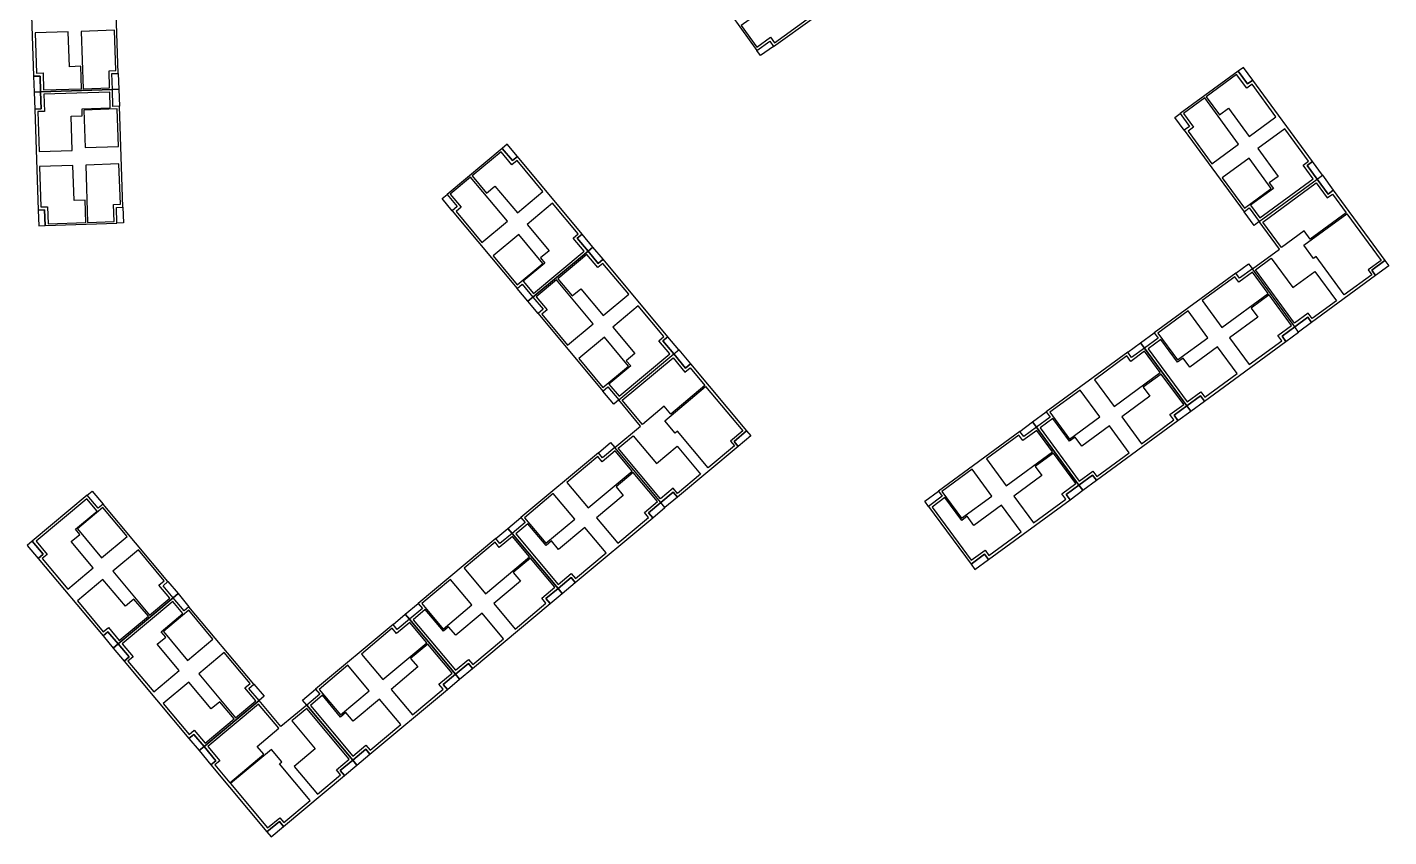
# Model space of a CAD drawing. Header units: millimetres. Extents: x 2243236 to 2245245, y 377909 to 380965.
# Drawn here: x 2244370.4 to 2244610.6, y 378554.8 to 378697.7 of the extents above; entities that cross this region are included whole.
import ezdxf

# ---------------------------------------------------------------- set-up
doc = ezdxf.new("R2010")
doc.units = ezdxf.units.MM
doc.layers.add('планировка_квартир_1_тип_контур', color=249, linetype='Continuous')

msp = doc.modelspace()

# ---------------------------------------------------------------- linework, layer by layer
at = {"layer": 'планировка_квартир_1_тип_контур', "color": 8}
for points in [[(2244499.12, 378693.64), (2244501.39, 378695.27), (2244502.05, 378694.34), (2244516.55, 378704.73), (2244515.89, 378705.66), (2244518.32, 378707.4), (2244510.94, 378717.69), (2244510.94, 378717.69), (2244508.51, 378715.95), (2244507.84, 378716.89), (2244493.34, 378706.5), (2244494.01, 378705.56), (2244491.74, 378703.93), (2244499.12, 378693.64)], [(2244385.38, 378686.75), (2244385.29, 378689.54), (2244386.43, 378689.58), (2244385.82, 378707.41), (2244384.68, 378707.37), (2244384.58, 378710.36), (2244371.92, 378709.93), (2244371.92, 378709.93), (2244372.02, 378706.94), (2244370.87, 378706.9), (2244371.48, 378689.07), (2244372.63, 378689.11), (2244372.72, 378686.32), (2244385.38, 378686.75)], [(2244573.82, 378682.48), (2244575.47, 378680.23), (2244574.55, 378679.55), (2244585.09, 378665.16), (2244586.01, 378665.84), (2244587.78, 378663.42), (2244598, 378670.91), (2244598, 378670.91), (2244596.23, 378673.32), (2244597.16, 378674), (2244586.62, 378688.39), (2244585.69, 378687.71), (2244584.04, 378689.96), (2244573.82, 378682.48)], [(2244386.18, 378663.14), (2244386.09, 378665.93), (2244387.23, 378665.97), (2244386.62, 378683.8), (2244385.48, 378683.76), (2244385.38, 378686.75), (2244372.72, 378686.32), (2244372.72, 378686.32), (2244372.83, 378683.33), (2244371.68, 378683.29), (2244372.28, 378665.46), (2244373.43, 378665.5), (2244373.53, 378662.71), (2244386.18, 378663.14)], [(2244444.46, 378668.21), (2244446.25, 378666.07), (2244445.37, 378665.34), (2244456.81, 378651.64), (2244457.68, 378652.38), (2244459.6, 378650.08), (2244469.32, 378658.2), (2244469.32, 378658.2), (2244467.41, 378660.49), (2244468.29, 378661.23), (2244456.86, 378674.92), (2244455.97, 378674.19), (2244454.18, 378676.33), (2244444.46, 378668.21)], [(2244459.6, 378650.08), (2244461.39, 378647.94), (2244460.51, 378647.21), (2244471.94, 378633.51), (2244472.82, 378634.24), (2244474.74, 378631.95), (2244484.46, 378640.06), (2244484.46, 378640.06), (2244482.54, 378642.36), (2244483.42, 378643.09), (2244471.99, 378656.79), (2244471.11, 378656.05), (2244469.32, 378658.2), (2244459.6, 378650.08)], [(2244586.56, 378655.07), (2244584.31, 378653.42), (2244583.63, 378654.34), (2244569.25, 378643.79), (2244569.92, 378642.87), (2244567.51, 378641.1), (2244575, 378630.89), (2244575, 378630.89), (2244577.41, 378632.66), (2244578.09, 378631.73), (2244592.48, 378642.28), (2244591.8, 378643.21), (2244594.05, 378644.86), (2244586.56, 378655.07)], [(2244567.51, 378641.1), (2244565.26, 378639.45), (2244564.59, 378640.37), (2244550.2, 378629.82), (2244550.88, 378628.9), (2244548.47, 378627.13), (2244555.96, 378616.92), (2244555.96, 378616.92), (2244558.37, 378618.69), (2244559.05, 378617.76), (2244573.43, 378628.31), (2244572.75, 378629.24), (2244575, 378630.89), (2244567.51, 378641.1)], [(2244548.47, 378627.13), (2244546.22, 378625.48), (2244545.54, 378626.4), (2244531.16, 378615.85), (2244531.83, 378614.93), (2244529.42, 378613.16), (2244536.91, 378602.95), (2244536.91, 378602.95), (2244539.32, 378604.71), (2244540, 378603.79), (2244554.39, 378614.34), (2244553.71, 378615.27), (2244555.96, 378616.92), (2244548.47, 378627.13)], [(2244474.04, 378623.53), (2244471.9, 378621.74), (2244471.17, 378622.62), (2244457.48, 378611.18), (2244458.21, 378610.3), (2244455.92, 378608.39), (2244464.04, 378598.67), (2244464.04, 378598.67), (2244466.33, 378600.59), (2244467.07, 378599.7), (2244480.76, 378611.15), (2244480.02, 378612.03), (2244482.16, 378613.82), (2244474.04, 378623.53)], [(2244396.11, 378597.01), (2244394.32, 378599.15), (2244395.19, 378599.89), (2244383.74, 378613.57), (2244382.87, 378612.83), (2244380.95, 378615.13), (2244371.24, 378607), (2244371.24, 378607), (2244373.16, 378604.71), (2244372.27, 378603.97), (2244383.73, 378590.29), (2244384.61, 378591.03), (2244386.4, 378588.89), (2244396.11, 378597.01)], [(2244455.92, 378608.39), (2244453.78, 378606.6), (2244453.05, 378607.47), (2244439.36, 378596.03), (2244440.09, 378595.16), (2244437.8, 378593.24), (2244445.92, 378583.52), (2244445.92, 378583.52), (2244448.21, 378585.44), (2244448.95, 378584.56), (2244462.64, 378596), (2244461.9, 378596.88), (2244464.04, 378598.67), (2244455.92, 378608.39)], [(2244411.27, 378578.9), (2244409.48, 378581.04), (2244410.35, 378581.77), (2244398.9, 378595.45), (2244398.03, 378594.72), (2244396.11, 378597.01), (2244386.4, 378588.89), (2244386.4, 378588.89), (2244388.32, 378586.59), (2244387.44, 378585.86), (2244398.89, 378572.17), (2244399.77, 378572.91), (2244401.56, 378570.77), (2244411.27, 378578.9)], [(2244437.8, 378593.24), (2244435.65, 378591.45), (2244434.92, 378592.32), (2244421.23, 378580.88), (2244421.97, 378580.01), (2244419.67, 378578.09), (2244427.79, 378568.37), (2244427.79, 378568.37), (2244430.09, 378570.29), (2244430.82, 378569.41), (2244444.51, 378580.85), (2244443.78, 378581.73), (2244445.92, 378583.52), (2244437.8, 378593.24)]]:
    msp.add_lwpolyline(points, dxfattribs=at)
at = {"layer": 'планировка_квартир_1_тип_контур', "color": 2}
for points in [[(2244496.37, 378698.01), (2244499.09, 378694.21), (2244501.55, 378695.96), (2244502.24, 378694.99), (2244508.02, 378699.13), (2244504.6, 378703.9)], [(2244371.73, 378696.72), (2244371.97, 378689.62), (2244373.15, 378689.66), (2244373.25, 378686.65), (2244379.91, 378686.87), (2244379.79, 378690.83), (2244377.81, 378690.76), (2244377.6, 378696.92)], [(2244380.22, 378686.88), (2244384.9, 378687.04), (2244384.79, 378690.06), (2244385.99, 378690.1), (2244385.74, 378697.2), (2244379.88, 378697)], [(2244590.72, 378681.92), (2244586.52, 378687.66), (2244585.57, 378686.96), (2244583.79, 378689.4), (2244578.41, 378685.46), (2244580.74, 378682.26), (2244582.33, 378683.43), (2244585.98, 378678.45)], [(2244578.16, 378685.27), (2244574.39, 378682.51), (2244576.17, 378680.08), (2244575.21, 378679.37), (2244579.41, 378673.64), (2244584.14, 378677.11)], [(2244461.36, 378668.73), (2244456.81, 378674.19), (2244455.9, 378673.43), (2244453.97, 378675.75), (2244448.85, 378671.48), (2244451.38, 378668.43), (2244452.9, 378669.7), (2244456.85, 378664.97)], [(2244372.53, 378673.12), (2244372.77, 378666.01), (2244373.95, 378666.05), (2244374.05, 378663.04), (2244380.72, 378663.27), (2244380.59, 378667.22), (2244378.61, 378667.15), (2244378.41, 378673.32)], [(2244381.02, 378663.28), (2244385.7, 378663.44), (2244385.6, 378666.45), (2244386.79, 378666.49), (2244386.55, 378673.59), (2244380.68, 378673.39)], [(2244448.61, 378671.28), (2244445.02, 378668.28), (2244446.96, 378665.97), (2244446.04, 378665.2), (2244450.6, 378659.75), (2244455.1, 378663.51)], [(2244476.5, 378650.6), (2244471.94, 378656.05), (2244471.04, 378655.3), (2244469.11, 378657.61), (2244463.99, 378653.34), (2244466.51, 378650.3), (2244468.03, 378651.57), (2244471.99, 378646.83)], [(2244587.14, 378654.91), (2244589.91, 378656.94), (2244593.7, 378651.78), (2244597.59, 378654.63), (2244601.39, 378649.45), (2244597.09, 378646.3), (2244596.4, 378647.25), (2244594.02, 378645.51)], [(2244589.36, 378650.74), (2244586.59, 378654.51), (2244584.16, 378652.72), (2244583.45, 378653.69), (2244577.72, 378649.48), (2244581.19, 378644.75)], [(2244463.75, 378653.14), (2244460.16, 378650.15), (2244462.09, 378647.83), (2244461.18, 378647.07), (2244465.73, 378641.61), (2244470.24, 378645.37)], [(2244586.02, 378638.17), (2244591.75, 378642.38), (2244591.05, 378643.33), (2244593.48, 378645.11), (2244589.54, 378650.49), (2244586.35, 378648.16), (2244587.51, 378646.56), (2244582.54, 378642.91)], [(2244570.31, 378636.76), (2244567.54, 378640.54), (2244565.11, 378638.75), (2244564.41, 378639.71), (2244558.68, 378635.51), (2244562.15, 378630.78)], [(2244566.97, 378624.2), (2244572.7, 378628.41), (2244572.01, 378629.36), (2244574.44, 378631.14), (2244570.49, 378636.52), (2244567.3, 378634.18), (2244568.47, 378632.59), (2244563.5, 378628.94)], [(2244474.63, 378623.41), (2244477.27, 378625.61), (2244481.38, 378620.7), (2244485.08, 378623.79), (2244489.2, 378618.86), (2244485.11, 378615.45), (2244484.36, 378616.35), (2244482.1, 378614.46)], [(2244551.27, 378622.79), (2244548.5, 378626.56), (2244546.07, 378624.78), (2244545.36, 378625.74), (2244539.63, 378621.54), (2244543.1, 378616.81)], [(2244477.11, 378619.38), (2244474.11, 378622.97), (2244471.8, 378621.04), (2244471.03, 378621.95), (2244465.58, 378617.4), (2244469.34, 378612.89)], [(2244547.93, 378610.23), (2244553.66, 378614.44), (2244552.96, 378615.39), (2244555.39, 378617.17), (2244551.45, 378622.54), (2244548.25, 378620.21), (2244549.42, 378618.62), (2244544.45, 378614.97)], [(2244474.57, 378606.64), (2244480.02, 378611.2), (2244479.27, 378612.1), (2244481.58, 378614.03), (2244477.31, 378619.15), (2244474.27, 378616.62), (2244475.54, 378615.1), (2244470.8, 378611.15)], [(2244458.99, 378604.24), (2244455.99, 378607.82), (2244453.67, 378605.89), (2244452.91, 378606.81), (2244447.45, 378602.25), (2244451.22, 378597.74)], [(2244391.96, 378593.95), (2244395.55, 378596.95), (2244393.61, 378599.26), (2244394.53, 378600.02), (2244389.97, 378605.48), (2244385.47, 378601.71)], [(2244456.45, 378591.49), (2244461.9, 378596.05), (2244461.15, 378596.95), (2244463.46, 378598.88), (2244459.18, 378604), (2244456.14, 378601.47), (2244457.41, 378599.95), (2244452.68, 378596)], [(2244379.21, 378596.48), (2244383.77, 378591.02), (2244384.68, 378591.78), (2244386.61, 378589.47), (2244391.73, 378593.75), (2244389.19, 378596.79), (2244387.68, 378595.52), (2244383.72, 378600.25)], [(2244440.86, 378589.09), (2244437.86, 378592.68), (2244435.55, 378590.74), (2244434.78, 378591.66), (2244429.33, 378587.1), (2244433.09, 378582.6)], [(2244438.32, 378576.34), (2244443.78, 378580.9), (2244443.02, 378581.8), (2244445.34, 378583.74), (2244441.06, 378588.85), (2244438.02, 378586.32), (2244439.29, 378584.81), (2244434.56, 378580.85)], [(2244407.12, 378575.83), (2244410.71, 378578.83), (2244408.77, 378581.15), (2244409.69, 378581.91), (2244405.13, 378587.36), (2244400.63, 378583.59)], [(2244394.37, 378578.36), (2244398.94, 378572.91), (2244399.84, 378573.67), (2244401.77, 378571.35), (2244406.89, 378575.63), (2244404.35, 378578.67), (2244402.84, 378577.4), (2244398.88, 378582.13)], [(2244419.69, 378577.49), (2244417.05, 378575.28), (2244421.16, 378570.37), (2244417.46, 378567.27), (2244421.58, 378562.35), (2244425.67, 378565.76), (2244424.91, 378566.66), (2244427.17, 378568.55)]]:
    msp.add_lwpolyline(points, close=True, dxfattribs=at)
at = {"layer": 'планировка_квартир_1_тип_контур', "color": 6}
for points in [[(2244501.39, 378695.27), (2244502.05, 378694.34), (2244499.79, 378692.71), (2244499.12, 378693.64)], [(2244586.62, 378688.39), (2244584.97, 378690.64), (2244584.04, 378689.96), (2244585.69, 378687.71)], [(2244371.48, 378689.07), (2244371.57, 378686.28), (2244372.72, 378686.32), (2244372.63, 378689.11)], [(2244385.29, 378689.54), (2244386.43, 378689.58), (2244386.52, 378686.79), (2244385.38, 378686.75)], [(2244371.68, 378683.29), (2244372.83, 378683.33), (2244372.72, 378686.32), (2244371.57, 378686.28)], [(2244385.38, 378686.75), (2244386.52, 378686.79), (2244386.62, 378683.8), (2244385.48, 378683.76), (2244385.38, 378686.75)], [(2244575.47, 378680.23), (2244574.55, 378679.55), (2244572.9, 378681.8), (2244573.82, 378682.48)], [(2244456.86, 378674.92), (2244455.07, 378677.07), (2244454.18, 378676.33), (2244455.97, 378674.19)], [(2244597.16, 378674), (2244596.23, 378673.32), (2244598, 378670.91), (2244598.93, 378671.59)], [(2244599.92, 378668.28), (2244598, 378670.91), (2244598.93, 378671.59), (2244600.85, 378668.96)], [(2244599.92, 378668.28), (2244598, 378670.91), (2244598.93, 378671.59), (2244600.85, 378668.96)], [(2244446.25, 378666.07), (2244445.37, 378665.34), (2244443.59, 378667.48), (2244444.46, 378668.21)], [(2244386.09, 378665.93), (2244387.23, 378665.97), (2244387.32, 378663.18), (2244386.18, 378663.14)], [(2244587.78, 378663.42), (2244586.86, 378662.75), (2244585.09, 378665.16), (2244586.01, 378665.84), (2244587.78, 378663.42)], [(2244372.28, 378665.46), (2244372.38, 378662.67), (2244373.53, 378662.71), (2244373.43, 378665.5)], [(2244468.29, 378661.23), (2244467.41, 378660.49), (2244469.32, 378658.2), (2244470.2, 378658.93)], [(2244471.99, 378656.79), (2244470.2, 378658.93), (2244469.32, 378658.2), (2244471.11, 378656.05)], [(2244608.32, 378653.9), (2244607.64, 378654.83), (2244609.96, 378656.53), (2244610.64, 378655.6)], [(2244584.31, 378653.42), (2244583.63, 378654.34), (2244585.88, 378655.99), (2244586.56, 378655.07)], [(2244459.6, 378650.08), (2244458.72, 378649.35), (2244456.81, 378651.64), (2244457.68, 378652.38), (2244459.6, 378650.08)], [(2244461.39, 378647.94), (2244460.51, 378647.21), (2244458.72, 378649.35), (2244459.6, 378650.08)], [(2244594.73, 378643.93), (2244594.05, 378644.86), (2244596.34, 378646.54), (2244597.02, 378645.62)], [(2244592.48, 378642.28), (2244594.73, 378643.93), (2244594.05, 378644.86), (2244591.8, 378643.21)], [(2244483.42, 378643.09), (2244482.54, 378642.36), (2244484.46, 378640.06), (2244485.34, 378640.8)], [(2244565.26, 378639.45), (2244564.59, 378640.37), (2244566.84, 378642.02), (2244567.51, 378641.1)], [(2244567.51, 378641.1), (2244566.84, 378642.02), (2244569.25, 378643.79), (2244569.92, 378642.87), (2244567.51, 378641.1)], [(2244486.55, 378637.56), (2244484.46, 378640.06), (2244485.34, 378640.8), (2244487.43, 378638.29)], [(2244486.55, 378637.56), (2244484.46, 378640.06), (2244485.34, 378640.8), (2244487.43, 378638.29)], [(2244474.74, 378631.95), (2244473.86, 378631.21), (2244471.94, 378633.51), (2244472.82, 378634.24), (2244474.74, 378631.95)], [(2244578.09, 378631.73), (2244577.41, 378632.66), (2244575, 378630.89), (2244575.68, 378629.96)], [(2244548.47, 378627.13), (2244547.79, 378628.05), (2244550.2, 378629.82), (2244550.88, 378628.9), (2244548.47, 378627.13)], [(2244573.43, 378628.31), (2244575.68, 378629.96), (2244575, 378630.89), (2244572.75, 378629.24)], [(2244546.22, 378625.48), (2244545.54, 378626.4), (2244547.79, 378628.05), (2244548.47, 378627.13)], [(2244495.83, 378623.74), (2244495.1, 378624.63), (2244497.3, 378626.47), (2244498.04, 378625.59)], [(2244471.9, 378621.74), (2244471.17, 378622.62), (2244473.31, 378624.41), (2244474.04, 378623.53)], [(2244559.05, 378617.76), (2244558.37, 378618.69), (2244555.96, 378616.92), (2244556.64, 378615.99)], [(2244380.95, 378615.13), (2244381.82, 378615.86), (2244383.74, 378613.57), (2244382.87, 378612.83), (2244380.95, 378615.13)], [(2244482.9, 378612.93), (2244482.16, 378613.82), (2244484.35, 378615.64), (2244485.09, 378614.76)], [(2244529.42, 378613.16), (2244528.75, 378614.08), (2244531.16, 378615.85), (2244531.83, 378614.93), (2244529.42, 378613.16)], [(2244554.39, 378614.34), (2244556.64, 378615.99), (2244555.96, 378616.92), (2244553.71, 378615.27)], [(2244480.76, 378611.15), (2244482.9, 378612.93), (2244482.16, 378613.82), (2244480.02, 378612.03)], [(2244455.92, 378608.39), (2244455.19, 378609.26), (2244457.48, 378611.18), (2244458.21, 378610.3), (2244455.92, 378608.39)], [(2244453.78, 378606.6), (2244453.05, 378607.47), (2244455.19, 378609.26), (2244455.92, 378608.39)], [(2244372.27, 378603.97), (2244373.16, 378604.71), (2244371.24, 378607), (2244370.36, 378606.26)], [(2244540, 378603.79), (2244539.32, 378604.71), (2244536.91, 378602.95), (2244537.59, 378602.02)], [(2244394.32, 378599.15), (2244395.19, 378599.89), (2244396.99, 378597.75), (2244396.11, 378597.01)], [(2244462.64, 378596), (2244464.78, 378597.79), (2244464.04, 378598.67), (2244461.9, 378596.88)], [(2244467.07, 378599.7), (2244466.33, 378600.59), (2244464.04, 378598.67), (2244464.78, 378597.79)], [(2244396.11, 378597.01), (2244396.99, 378597.75), (2244398.9, 378595.45), (2244398.03, 378594.72), (2244396.11, 378597.01)], [(2244437.8, 378593.24), (2244437.06, 378594.11), (2244439.36, 378596.03), (2244440.09, 378595.16), (2244437.8, 378593.24)], [(2244435.65, 378591.45), (2244434.92, 378592.32), (2244437.06, 378594.11), (2244437.8, 378593.24)], [(2244383.73, 378590.29), (2244385.52, 378588.15), (2244386.4, 378588.89), (2244384.61, 378591.03)], [(2244387.44, 378585.86), (2244388.32, 378586.59), (2244386.4, 378588.89), (2244385.52, 378588.15)], [(2244448.95, 378584.56), (2244448.21, 378585.44), (2244445.92, 378583.52), (2244446.65, 378582.64)], [(2244409.48, 378581.04), (2244410.35, 378581.77), (2244412.15, 378579.63), (2244411.27, 378578.9)], [(2244444.51, 378580.85), (2244446.65, 378582.64), (2244445.92, 378583.52), (2244443.78, 378581.73)], [(2244419.67, 378578.09), (2244418.94, 378578.97), (2244421.23, 378580.88), (2244421.97, 378580.01), (2244419.67, 378578.09)], [(2244398.89, 378572.17), (2244400.68, 378570.04), (2244401.56, 378570.77), (2244399.77, 378572.91)], [(2244403.65, 378568.27), (2244401.56, 378570.77), (2244400.68, 378570.04), (2244402.77, 378567.53)], [(2244403.65, 378568.27), (2244401.56, 378570.77), (2244400.68, 378570.04), (2244402.77, 378567.53)], [(2244430.82, 378569.41), (2244430.09, 378570.29), (2244427.79, 378568.37), (2244428.53, 378567.49)], [(2244428.53, 378567.49), (2244427.79, 378568.37), (2244425.61, 378566.55), (2244426.35, 378565.67)], [(2244415.6, 378556.68), (2244414.86, 378557.56), (2244412.66, 378555.72), (2244413.39, 378554.84)]]:
    msp.add_lwpolyline(points, close=True, dxfattribs=at)
at = {"layer": 'планировка_квартир_1_тип_контур', "color": 1}
for points in [[(2244373.28, 378685.9), (2244373.38, 378682.88), (2244372.21, 378682.84), (2244372.45, 378675.78), (2244378.31, 378675.98), (2244378.11, 378682.04), (2244380.08, 378682.1), (2244380.03, 378683.32), (2244385.02, 378683.49), (2244384.92, 378686.29)], [(2244597.3, 378670.95), (2244595.52, 378673.38), (2244596.46, 378674.08), (2244592.29, 378679.77), (2244587.55, 378676.3), (2244591.13, 378671.41), (2244589.55, 378670.25), (2244590.27, 378669.27), (2244586.25, 378666.32), (2244587.9, 378664.06)], [(2244591.71, 378658.85), (2244588.42, 378663.35), (2244597.82, 378670.24), (2244599.76, 378667.59), (2244600.71, 378668.28), (2244603.13, 378664.98), (2244596.79, 378660.34), (2244595.73, 378661.8)], [(2244468.62, 378658.19), (2244466.69, 378660.51), (2244467.59, 378661.26), (2244463.06, 378666.68), (2244458.56, 378662.92), (2244462.44, 378658.27), (2244460.93, 378657.01), (2244461.71, 378656.07), (2244457.88, 378652.88), (2244459.68, 378650.72)], [(2244603.25, 378664.81), (2244609.28, 378656.58), (2244607.01, 378654.91), (2244607.65, 378654.04), (2244602.77, 378650.47), (2244597.81, 378657.25), (2244597.35, 378656.92), (2244595.65, 378659.25), (2244603.25, 378664.81)], [(2244483.76, 378640.06), (2244481.83, 378642.38), (2244482.73, 378643.13), (2244478.2, 378648.55), (2244473.69, 378644.79), (2244477.58, 378640.13), (2244476.07, 378638.87), (2244476.85, 378637.94), (2244473.02, 378634.74), (2244474.81, 378632.59)], [(2244575.04, 378631.58), (2244577.48, 378633.37), (2244578.17, 378632.43), (2244583.86, 378636.6), (2244580.39, 378641.34), (2244575.51, 378637.75), (2244574.34, 378639.34), (2244573.36, 378638.62), (2244570.41, 378642.64), (2244568.15, 378640.98)], [(2244478.95, 378627.63), (2244475.37, 378631.91), (2244484.32, 378639.38), (2244486.43, 378636.86), (2244487.33, 378637.61), (2244489.95, 378634.47), (2244483.92, 378629.44), (2244482.77, 378630.83)], [(2244490.08, 378634.31), (2244496.62, 378626.48), (2244494.46, 378624.67), (2244495.15, 378623.84), (2244490.52, 378619.96), (2244485.13, 378626.42), (2244484.7, 378626.06), (2244482.85, 378628.28), (2244490.08, 378634.31)], [(2244556, 378617.61), (2244558.43, 378619.4), (2244559.13, 378618.45), (2244564.82, 378622.63), (2244561.35, 378627.36), (2244556.46, 378623.78), (2244555.3, 378625.37), (2244554.31, 378624.65), (2244551.37, 378628.67), (2244549.11, 378627.01)], [(2244371.94, 378607.01), (2244373.87, 378604.69), (2244372.97, 378603.94), (2244377.51, 378598.52), (2244382.01, 378602.29), (2244378.12, 378606.94), (2244379.63, 378608.2), (2244378.85, 378609.13), (2244382.67, 378612.33), (2244380.87, 378614.48)], [(2244536.95, 378603.64), (2244539.39, 378605.43), (2244540.08, 378604.48), (2244545.77, 378608.66), (2244542.3, 378613.39), (2244537.41, 378609.81), (2244536.25, 378611.4), (2244535.27, 378610.68), (2244532.32, 378614.7), (2244530.06, 378613.04)], [(2244464.04, 378599.37), (2244466.35, 378601.3), (2244467.11, 378600.4), (2244472.52, 378604.93), (2244468.76, 378609.44), (2244464.11, 378605.55), (2244462.85, 378607.06), (2244461.91, 378606.28), (2244458.71, 378610.1), (2244456.56, 378608.31)], [(2244387.1, 378588.89), (2244389.03, 378586.58), (2244388.13, 378585.82), (2244392.67, 378580.41), (2244397.17, 378584.18), (2244393.28, 378588.82), (2244394.79, 378590.09), (2244394.01, 378591.02), (2244397.83, 378594.22), (2244396.03, 378596.37)], [(2244445.91, 378584.22), (2244448.23, 378586.15), (2244448.98, 378585.26), (2244454.4, 378589.78), (2244450.63, 378594.29), (2244445.98, 378590.4), (2244444.72, 378591.91), (2244443.79, 378591.13), (2244440.59, 378594.96), (2244438.44, 378593.16)], [(2244427.79, 378569.07), (2244430.11, 378571.01), (2244430.86, 378570.11), (2244436.28, 378574.63), (2244432.51, 378579.14), (2244427.86, 378575.25), (2244426.6, 378576.76), (2244425.66, 378575.98), (2244422.47, 378579.81), (2244420.32, 378578.01)], [(2244414.77, 378573.99), (2244411.19, 378578.27), (2244402.25, 378570.79), (2244404.36, 378568.26), (2244403.46, 378567.51), (2244406.09, 378564.37), (2244412.11, 378569.41), (2244410.95, 378570.8)], [(2244406.22, 378564.22), (2244412.77, 378556.39), (2244414.93, 378558.2), (2244415.62, 378557.37), (2244420.26, 378561.24), (2244414.87, 378567.69), (2244415.3, 378568.05), (2244413.44, 378570.26), (2244406.22, 378564.22)]]:
    msp.add_lwpolyline(points, close=True, dxfattribs=at)
at = {"layer": 'планировка_квартир_1_тип_контур', "color": 5}
for points in [[(2244380.58, 378676.49), (2244386.44, 378676.69), (2244386.22, 378683.31), (2244380.35, 378683.11)], [(2244585.97, 378674.61), (2244581.24, 378671.14), (2244585.15, 378665.79), (2244589.89, 378669.26)], [(2244457.09, 378661.13), (2244452.58, 378657.37), (2244456.83, 378652.28), (2244461.33, 378656.04)], [(2244578.7, 378642.92), (2244575.23, 378647.65), (2244569.88, 378643.73), (2244573.35, 378639)], [(2244472.22, 378643), (2244467.72, 378639.23), (2244471.96, 378634.14), (2244476.47, 378637.91)], [(2244559.65, 378628.95), (2244556.18, 378633.68), (2244550.83, 378629.76), (2244554.31, 378625.02)], [(2244540.61, 378614.97), (2244537.13, 378619.71), (2244531.79, 378615.79), (2244535.26, 378611.05)], [(2244466.97, 378610.91), (2244463.2, 378615.41), (2244458.12, 378611.16), (2244461.88, 378606.66)], [(2244383.48, 378604.08), (2244387.98, 378607.85), (2244383.72, 378612.93), (2244379.22, 378609.17)], [(2244448.84, 378595.76), (2244445.08, 378600.26), (2244439.99, 378596.01), (2244443.76, 378591.51)], [(2244398.64, 378585.97), (2244403.14, 378589.74), (2244398.88, 378594.82), (2244394.38, 378591.05)], [(2244430.72, 378580.61), (2244426.96, 378585.11), (2244421.87, 378580.86), (2244425.63, 378576.36)]]:
    msp.add_lwpolyline(points, close=True, dxfattribs=at)
at = {"layer": 'планировка_квартир_1_тип_контур', "color": 8}
for points in [[(2244586.56, 378655.07), (2244591.33, 378658.57), (2244587.78, 378663.42), (2244598, 378670.91), (2244599.92, 378668.28), (2244600.85, 378668.96), (2244609.96, 378656.53), (2244607.64, 378654.83), (2244608.32, 378653.9), (2244597.02, 378645.62), (2244596.34, 378646.54), (2244594.05, 378644.86)], [(2244474.04, 378623.53), (2244478.59, 378627.33), (2244474.74, 378631.95), (2244484.46, 378640.06), (2244486.55, 378637.56), (2244487.43, 378638.29), (2244497.3, 378626.47), (2244495.1, 378624.63), (2244495.83, 378623.74), (2244485.09, 378614.76), (2244484.35, 378615.64), (2244482.16, 378613.82)], [(2244419.67, 378578.09), (2244415.13, 378574.29), (2244411.27, 378578.9), (2244401.56, 378570.77), (2244403.65, 378568.27), (2244402.77, 378567.53), (2244412.66, 378555.72), (2244414.86, 378557.56), (2244415.6, 378556.68), (2244426.35, 378565.67), (2244425.61, 378566.55), (2244427.79, 378568.37)]]:
    msp.add_lwpolyline(points, close=True, dxfattribs=at)

doc.saveas('drawing.dxf')
